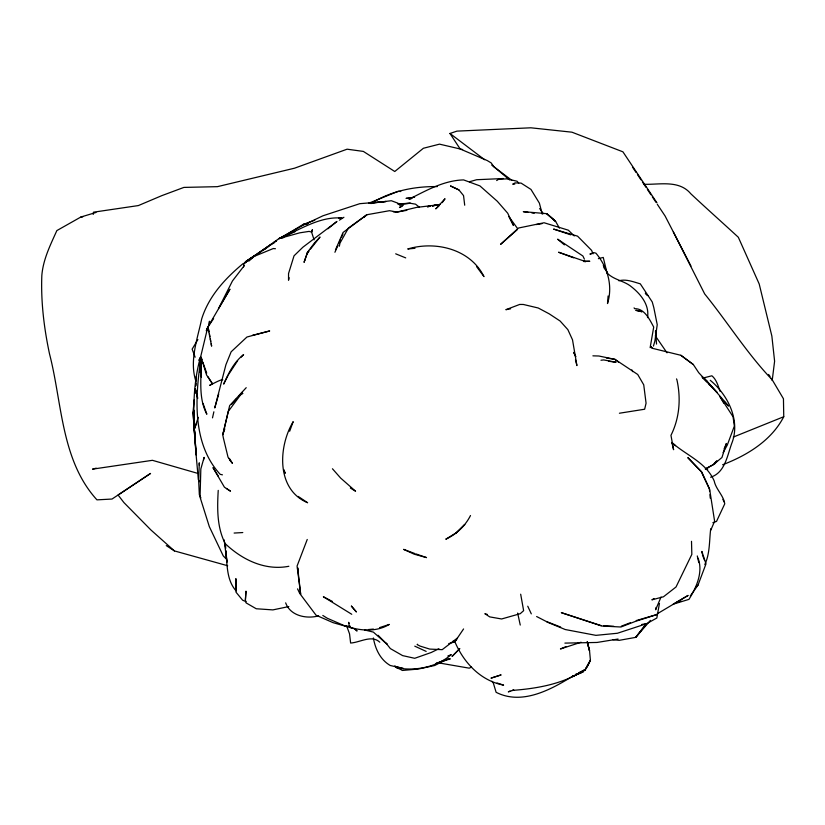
<?xml version="1.0" encoding="UTF-8"?>
<svg xmlns="http://www.w3.org/2000/svg" width="825" height="825" viewBox="0 0 825 825"><rect width="100%" height="100%" fill="white"/><g stroke="black" fill="none" stroke-linecap="round" stroke-linejoin="round"><path stroke-width="1.24" d="M199.485 481.728L198.33 479.531C194.968 440.333 189.678 400.166 199.32 361.433M218.233 490.38C217.181 508.293 216.851 527.33 225.277 543.696C242.189 559.762 265.073 570.921 288.853 566.28M196.639 423.07L194.164 429.66L194.226 428.144M656.061 330.877L655.731 336.951L655.493 330.918M243.612 266.918L243.767 264.361L246.18 261.174L268.125 246.737M245.396 599.899L245.984 591.319L245.396 599.899L246.077 602.879L256.245 608.757L272.879 609.892L288.812 606.571M608.107 295.979L607.509 303.559C613.047 285.811 607.654 267.156 595.949 253.193L593.68 252.584L589.865 254.038L590.978 254.43M209.055 325.566L209.468 321.255L209.024 325.463M199.65 372.312L200.021 368.579M200.258 366.083L201.125 357.359L201.981 359.782M194.741 430.629L195.009 440.767L193.019 412.118L194.287 399.682M194.917 393.453L195.164 390.968M195.927 383.501L195.669 385.997L196.267 377.314M93.246 214.417L93.483 212.19L138.373 205.569L161.741 195.669L183.892 187.409L217.408 186.667L294.535 168.197L347.088 149.191L363.351 151.408L394.762 171.497L423.39 148.263L439.539 144.148L462.629 149.552M772.2 380.49L774.603 361.195L771.86 336.053L759.206 283.996L738.334 237.28C722.545 222.698 706.52 208.508 690.855 193.813C679.099 179.716 659.773 184.779 644.026 184.274M196.494 376.035L195.762 380.82C189.317 360.556 197.464 338.931 201.671 318.976C208.766 296.247 224.957 278.685 242.911 263.752L245.86 262.505M659.453 603.467L656.834 618.018L646.656 623.669L617.389 633.26L595.928 635.353L565.228 629.527L546.893 621.988M209.096 331.867L208.684 329.484L206.384 330.856L206.869 328.288L207.426 328.649L200.32 358.184L199.083 360.298L200.279 359.576M656.092 607.427L655.627 609.778L661.042 597.032M650.141 347.676L653.709 327.061C649.739 319.76 644.583 308.395 634.734 308.694L634.064 307.88M339.323 246.252L339.962 243.148L348.397 228.071L366.877 214.737L389.493 210.695L397.042 212.056L406.808 210.334M203.558 459.938L204.115 457.38L200.836 468.961L200.052 497.155L209.323 526.639L223.245 555.895L226.091 558.793M212.499 417.863L213.871 411.799M289.132 277.716L288.533 280.222L288.544 273.518L294.03 255.822L302.919 247.18L336.92 221.471L327.948 228.773M218.708 394.092L214.748 407.963L225.926 364.691L231.144 351.801L246.943 337.023L269.692 330.949L252.44 335.321M194.164 429.66L198.258 417.378M653.421 346.088L654.885 341.096L657.236 324.689L653.812 307.601L652.255 301.981L640.283 283.831C633.414 281.892 626.123 278.788 618.894 280.789M199.083 360.298L199.918 357.71M690.278 595.959L697.991 585.152L705.983 563.898L701.889 551.42L702.25 553.781M224.802 428.835L222.802 434.651L223.245 437.446L228.02 457.163L232.413 463.341L229.278 458.422L230.732 461.608M289.657 431.258L293.184 421.647C278.18 446.799 276.148 489.524 307.622 502.734L298.176 496.423M307.24 539.467L297.082 566.012L300.671 594.289L297.681 567.775M710.727 530.269L714.615 521.276L709.624 489.184L701.755 471.962L687.803 457.617L701.25 471.663L709.366 488.843L709.593 491.174M724.03 449.048L726.402 443.458L721.947 457.514L713.295 464.712L705.375 468.93L707.819 468.961L705.499 468.909M335.466 249.913L343.066 232.475L366.877 214.737L364.093 217.243M334.919 252.275L337.93 245.458M338.941 243.179L340.447 239.776M341.447 237.497L342.952 234.094M227.927 375.715L223.657 384.11C228.525 373.209 233.98 362.103 243.602 354.616L241.034 357.246M704.818 564.558C710.016 553.688 709.252 540.499 710.707 528.784M771.334 378.314L783.451 398.764L783.75 416.728C771.396 440.643 747.007 455.421 722.618 464.764M723.092 452.595L727.258 445.129L734.353 426.102L733.054 416.78L719.905 396.464L723.773 403.198M208.477 327.267L206.384 330.856M211.2 343.767L211.623 346.149L207.848 327.061L229.948 289.204L218.491 308.612L232.444 280.974L244.313 265.567M197.897 339.57L192.142 349.14L195.143 357.204M470.498 515.532C465.238 525.948 456.349 534.322 445.778 539.22L456.545 532.61L464.784 524.556L455.751 533.414M228.463 374.663L237.61 360.742M463.567 628.949L455.245 641.273L457.442 638.014L442.2 649.667L429.681 649.079L420.049 646.088L417.12 644.583L417.502 644.232M207.848 327.061L213.603 318.636M309.045 251.089L306.931 254.079L307.632 252.089L314.335 243.127L320.028 237.012L310.458 249.098M442.231 202.651L445.015 198.743L435.744 208.869L439.055 205.868M646.367 623.494L635.735 637.364L619.183 640.344L612.841 639.664M716.801 461.185L714.739 463.774L716.946 461.123M650.42 620.39L635.735 637.364L646.656 623.669L641.778 624.453M231.681 404.25L236.517 398.733M238.941 395.969L242.168 392.287M716.471 461.185L713.048 464.784L705.375 468.93M459.185 649.141L452.079 656.432L459.845 648.605M248.892 261.082L254.141 256.4L273.302 248.531L275.437 248.737M371.002 203.61C390.503 191.029 414.325 186.264 437.363 186.594M207.993 376.757L212.324 383.615C203.146 389.472 220.471 378.912 222.791 379.768M517.223 229.721L500.6 244.334L518.523 228.02L544.077 222.75L568.312 230.175L574.283 235.96M657.04 613.934L688.122 595.423L673.221 604.178L688.958 599.373C696.362 587.41 703.333 572.313 698.084 558.185M696.083 586.627L697.991 585.152M252.522 257.493L246.232 261.896L278.922 238.611L302.723 225.431L322.967 215.779L359.793 203.682L386.048 201.506L369.291 203.362L391.339 200.722L397.856 203.156L401.177 206.57L403.085 205.291L399.475 207.529L401.177 206.57M257.771 253.832L260.917 251.625M263.01 250.161L270.353 245.025M273.498 242.818L276.643 240.622L273.488 242.767M255.647 254.935L245.159 262.103L260.824 251.677M257.751 253.502L271.394 244.2M496.681 180.551L498.578 179.262L506.88 178.87L517.058 181.232L518.719 183.119M262.907 250.284L267.094 247.5M95.978 212.479L80.881 217.016L56.853 230.588C50.377 244.994 43.158 259.349 41.838 275.385C40.796 301.661 44.055 328.298 49.541 353.997C62.195 402.899 60.988 460.371 96.948 499.857L112.014 499.043L150.552 473.437L119.037 494.381M271.26 244.674L274.395 242.612M246.211 387.688L229.659 405.591L222.802 434.651L228.288 411.407L240.56 394.886L242.89 393.432M339.436 220.131L343.912 217.274M280.84 237.982L302.992 224.524L314.768 220.244M653.998 598.589L651.863 599.847L663.455 596.784L676.026 586.988L691.835 554.39L691.505 541.313M510.067 691.03L508.324 691.876L513.851 690.082L512.356 690.401C537.549 688.524 563.434 683.946 584.884 669.776L579.243 672.488M572.602 676.655L584.884 669.776M438.89 648.728L431.289 652.472L414.717 658.298L402.6 655.607L390.349 648.584L386.09 643.191L386.956 644.201L378.046 635.25M280.892 238.043L286.43 235.146M446.603 659.433L434.641 665.517L418.306 669.054L402.322 670.457L394.814 666.095M710.583 477.221C725.618 472.622 727.392 454.214 732.435 441.592C740.087 419.255 727.433 394.453 710.253 380.304M368.62 203.27L398.197 191.287L400.744 191.534M446.645 659.381L436.27 663.352M471.56 667.074L469.219 668.167L439.519 663.032M294.938 231.722L278.922 238.611L283.728 237.569M733.301 437.075L783.75 416.728M566.115 646.542L560.453 648.966L581.089 642.232M447.862 656.009L451.285 654.617C436.456 667.239 415.986 671.179 397.062 667.951L394.773 666.301L403.425 668.528L390.246 665.486C380.222 659.649 375.293 648.955 373.374 637.972M621.308 626.196L630.475 622.679M436.085 663.424L450.306 658.866L447.697 658.876M509.572 179.881L493.824 166.702L491.184 162.927L487.214 160.545L460.164 148.974L449.965 133.475L456.947 131.123L530.867 127.803L571.931 132.186L622.916 151.821L656.978 202.878M379.572 627.619L389.297 624.412C377.706 631.517 363.371 631.022 350.666 627.588L349.264 625.659L348.583 622.318L349.253 623.401M575.85 674.128C584.213 673.942 587.575 666.817 590.411 660.186L589.545 650.853L587.183 641.871M677.356 602.085L680.965 601.023M636.25 620.565L656.628 614.625L635.446 621.38L620.916 627.01L601.714 626.01L561.32 612.655L601.178 625.618M448.728 643.613L454.699 641.891M469.487 181.758L476.644 179.716L503.322 178.53M578.5 673.087L583.223 671.746L572.251 676.572L573.365 675.737C551.11 689.607 522.05 705.55 496.114 692.309L493.36 683.141L491.906 681.254M96.226 468.167L92.534 469.147L152.429 460.319L198.134 473.488M598.383 258.668L603.25 257.431L607.169 273.58M411.335 198.722L408.963 199.248C426.195 190.616 443.829 180.397 463.609 179.912L479.913 185.903L497.289 201.259L507.705 213.19L513.49 225.493L508.798 216.49L517.502 228.463M308.014 223.503L302.992 224.524L307.777 223.678M510.582 308.808L505.859 309.695L519.698 304.446L523.328 304.466L538.251 308.003L549.244 313.861L560.103 321.018L567.868 329.649L572.509 339.807L576.923 365.588L575.448 359.813M427.597 206.704L430.042 206.25M432.486 205.807L439.818 204.466L432.413 205.734M427.639 206.714L430.093 206.291M432.558 205.868L439.921 204.6L416.419 207.436L397.042 212.056L393.36 211.85M427.484 206.57L429.949 206.157M536.229 224.565L542.046 223.627M618.069 639.045L597.022 642.458L564.898 643.108M619.41 413.232L644.645 409.231L646.068 403.198L643.737 384.832L637.735 374.498L614.955 359.349L598.868 356.008L592.897 355.843M414.624 197.216L406.024 198.382L412.17 198.052M398.444 204.002L410.427 203.29L415.532 204.167L419.327 207.157M712.852 522.73L716.523 521.4L724.752 503.827C723.587 495.474 715.863 489.328 714.172 480.892C706.045 462.248 686.101 455.276 671.849 442.478L673.592 449.707L670.962 435.353C679.563 418.069 681.068 398.599 676.933 379.882L676.51 378.892M318.625 615.873C306.467 619.152 290.338 615.945 285.656 602.858M600.971 360.226L603.756 359.937L616.069 362.257L608.52 361.237M368.321 629.568L373.395 629.073M414.985 248.284L407.746 248.985C435.579 240.622 470.363 249.068 483.986 276.612L476.561 266.588M397.567 203.858L410.427 203.29L398.908 204.146M514.81 184.068L512.717 184.192L515.068 182.892L521.091 183.109L530.97 189.43L539.375 203.115L542.273 214.201M234.125 533.053L242.787 532.558M80.881 217.016L82.706 216.923M338.559 218.202L341.952 218.068C319.388 216.026 298.959 230.484 278.922 238.611L299.681 232.846L309.107 231.392L311.592 232.093L314.067 239.838M583.626 261.453L589.803 261.278L583.883 261.257M350.491 626.33L345.438 626.144L327.247 618.224L322.823 615.45M603.714 625.752L613.831 626.299M583.615 261.432L585.709 261.618L558.587 252.233L573.633 257.812M528.165 212.376L523.308 211.664L546.769 213.665L555.658 221.482L559.412 228.112M531.816 212.912L534.239 213.263M606.375 357.988L614.955 359.349L618.863 362.453M222.441 474.829L220.193 474.334C191.648 443.376 195.174 396.01 201.125 357.359L206.559 374.983L212.324 383.615M364.526 629.939L373.374 632.105L386.956 644.201M652.317 348.284L650.935 346.696L652.317 348.284L680.883 355.297L693.33 364.547L698.713 372.683L717.09 392.463L711.037 386.337M227.679 565.744L174.415 550.914L166.258 545.583M487.307 614.439L484.863 613.687L489.699 616.883L501.61 618.977L520.245 613.687L523.638 610.665L520.678 594.206M497.042 682.997L503.59 685.121C480.758 680.769 463.959 662.97 455.029 642.108L452.987 641.252M570.776 234.847L553.585 229.082L577.562 236.156L591.618 250.388L593.02 253.863M415.779 553.864L426.515 557.597L414.253 554.204L403.631 549.368L414.583 553.451M702.065 377.046L705.086 378.149L702.993 378.067L711.893 375.787C716.533 379.613 718.132 386.038 720.153 391.463M397.062 667.951L399.073 668.704M560.66 627.062L545.872 621.287L536.632 616.523M395.691 253.822L405.714 257.895M245.963 601.662L242.591 600.167L236.053 592.247L235.868 578.634L236.342 590.184M414.779 646.171L426.164 651.399M458.927 189.915L450.625 186.007L458.927 189.915L463.547 195.608L464.702 205.208M332.3 601.384L323.369 596.764L351.749 614.285M350.357 488.06L355.554 491.195L340.673 478.098L332.444 468.765M226.411 488.472L230.484 491.174L224.431 487.193L213.005 467.641L218.316 476.221M379.799 642.201C371.621 634.507 360.051 642.5 350.625 643.036L349.542 633.847L346.613 625.814M693.33 364.547L680.883 355.297M449.965 133.475L484.584 159.699M491.772 165.144L511.84 180.355M564.382 244.86L557.638 239.188L582.904 256.008L584.399 259.163M174.415 550.914L150.934 529.99L123.925 502.59L118.088 495.01M236.105 590.886C226.432 580.13 227.287 564.589 225.875 551.007M671.849 442.478L675.52 445.727M354.265 628.495L357.091 631.012L354.606 628.805L333.104 622.669L316.058 615.213L299.743 593.474L297.557 588.875M645.944 293.948L647.759 295.587L645.294 293.164M702.374 377.592L706.705 381.965M724.237 401.363L728.537 406.034L706.097 380.077L709.624 385.244M772.283 379.923L771.983 379.593C746.842 353.224 727.567 322.132 704.674 293.927L673.355 231.969M768.601 374.468L770.096 376.499M655.277 335.775L667.002 352.822M539.674 208.539L543.262 213.716M632.476 167.093L636.023 172.404M637.447 174.539L640.994 179.85M642.407 181.985L645.965 187.296M647.377 189.43L650.925 194.752M652.348 196.876L655.896 202.197M657.319 204.322L665.115 216.026L690.968 266.062M573.932 352.553L575.788 356.658L573.561 352.378M722.896 499.373L724.247 502.105M200.888 497.898L199.351 494.794L198.691 481.542L199.268 462.825L199.33 465.3M631.868 369.878L632.723 371.662M527.752 606.22L531.3 613.862M285.182 473.014L283.841 469.807L284.996 473.292M702.426 554.957L704.571 560.288M202.837 362.206L206.704 373.117M203.084 403.507L206.838 414.233C197.639 396.897 201.877 376.128 201.125 357.359L201.352 377.077M517.657 613.058L520.255 625.061M604.539 269.012L603.364 265.382L608.035 273.921C614.419 279.696 623.143 280.809 630.011 285.677C639.983 293.236 649.626 304.208 647.542 317.625M197.608 397.382L195.298 388.905L197.701 398.527M587.194 641.922L589.545 650.853L587.462 642.376M697.28 555.947L698.765 562.567M209.519 334.249L209.942 336.621M210.354 339.003L210.777 341.385M224.173 539.911L226.947 562.186L225.926 550.976M709.933 494.68L710.263 498.187M225.586 547.243L225.246 543.51L225.668 548.512M656.535 344.077L655.597 331.134M194.081 426.236L194.267 428.742M194.463 431.258L196.257 455.07L194.453 431.062M193.019 412.118L194.257 428.536M297.526 567.652L297.712 571.251L297.639 568.25M194.287 412.902L194.215 410.365L194.226 430.506M304.734 260.246L304.054 262.35L307.632 252.089L304.734 260.246M312.366 229.793L311.592 232.093L312.366 229.793M590.411 660.186L584.791 670.426L590.411 660.186M500.919 674.963L491.174 678.088L500.919 674.963M637.766 310.592L635.817 310.365L642.046 311.757L637.766 310.592M554.06 219.955L546.769 213.665L555.658 221.482L554.06 219.955M356.276 611.82L351.419 606.127L356.276 611.82"/></g></svg>
